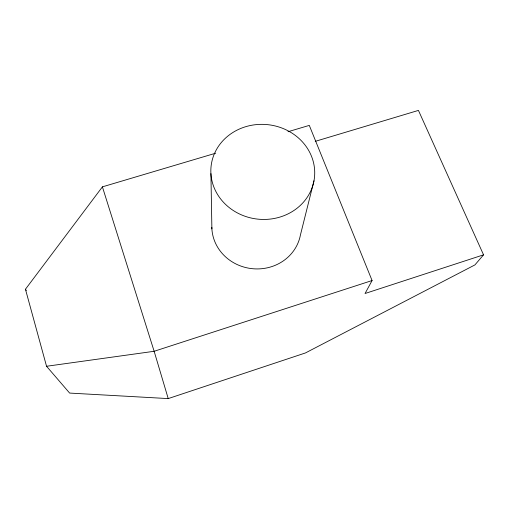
<?xml version="1.0" encoding="UTF-8"?>
<svg xmlns="http://www.w3.org/2000/svg" width="509" height="509" viewBox="0 0 509 509"><rect width="100%" height="100%" fill="white"/><g stroke="black" fill="none" stroke-linecap="round" stroke-linejoin="round"><path stroke-width="0.76" d="M313.989 180.771A51.994 47.496 6.2 0 1 229.642 207.92A51.994 47.496 6.2 0 1 244.708 127.002A51.994 47.496 6.2 0 1 313.989 180.771L300.425 234.986A44.671 41.732 6.4 0 1 253.005 268.752A44.671 41.732 6.4 0 1 211.827 227.307M287.992 131.723L309.294 125.392L372.079 280.542L365.048 293.508L483.55 254.837L418.436 110.408L315.217 141.362M483.55 254.837L474.922 264.909L305.438 352.953L168.224 398.592L69.631 393.075L46.548 366.27L25.45 289.246L102.404 186.854L215.733 153.19M372.079 280.542L154.144 351.286L46.548 366.27M25.45 289.246L26.353 290.544M102.404 186.854L154.144 351.286L168.224 398.592M210.917 173.607L211.89 228.865"/></g></svg>
